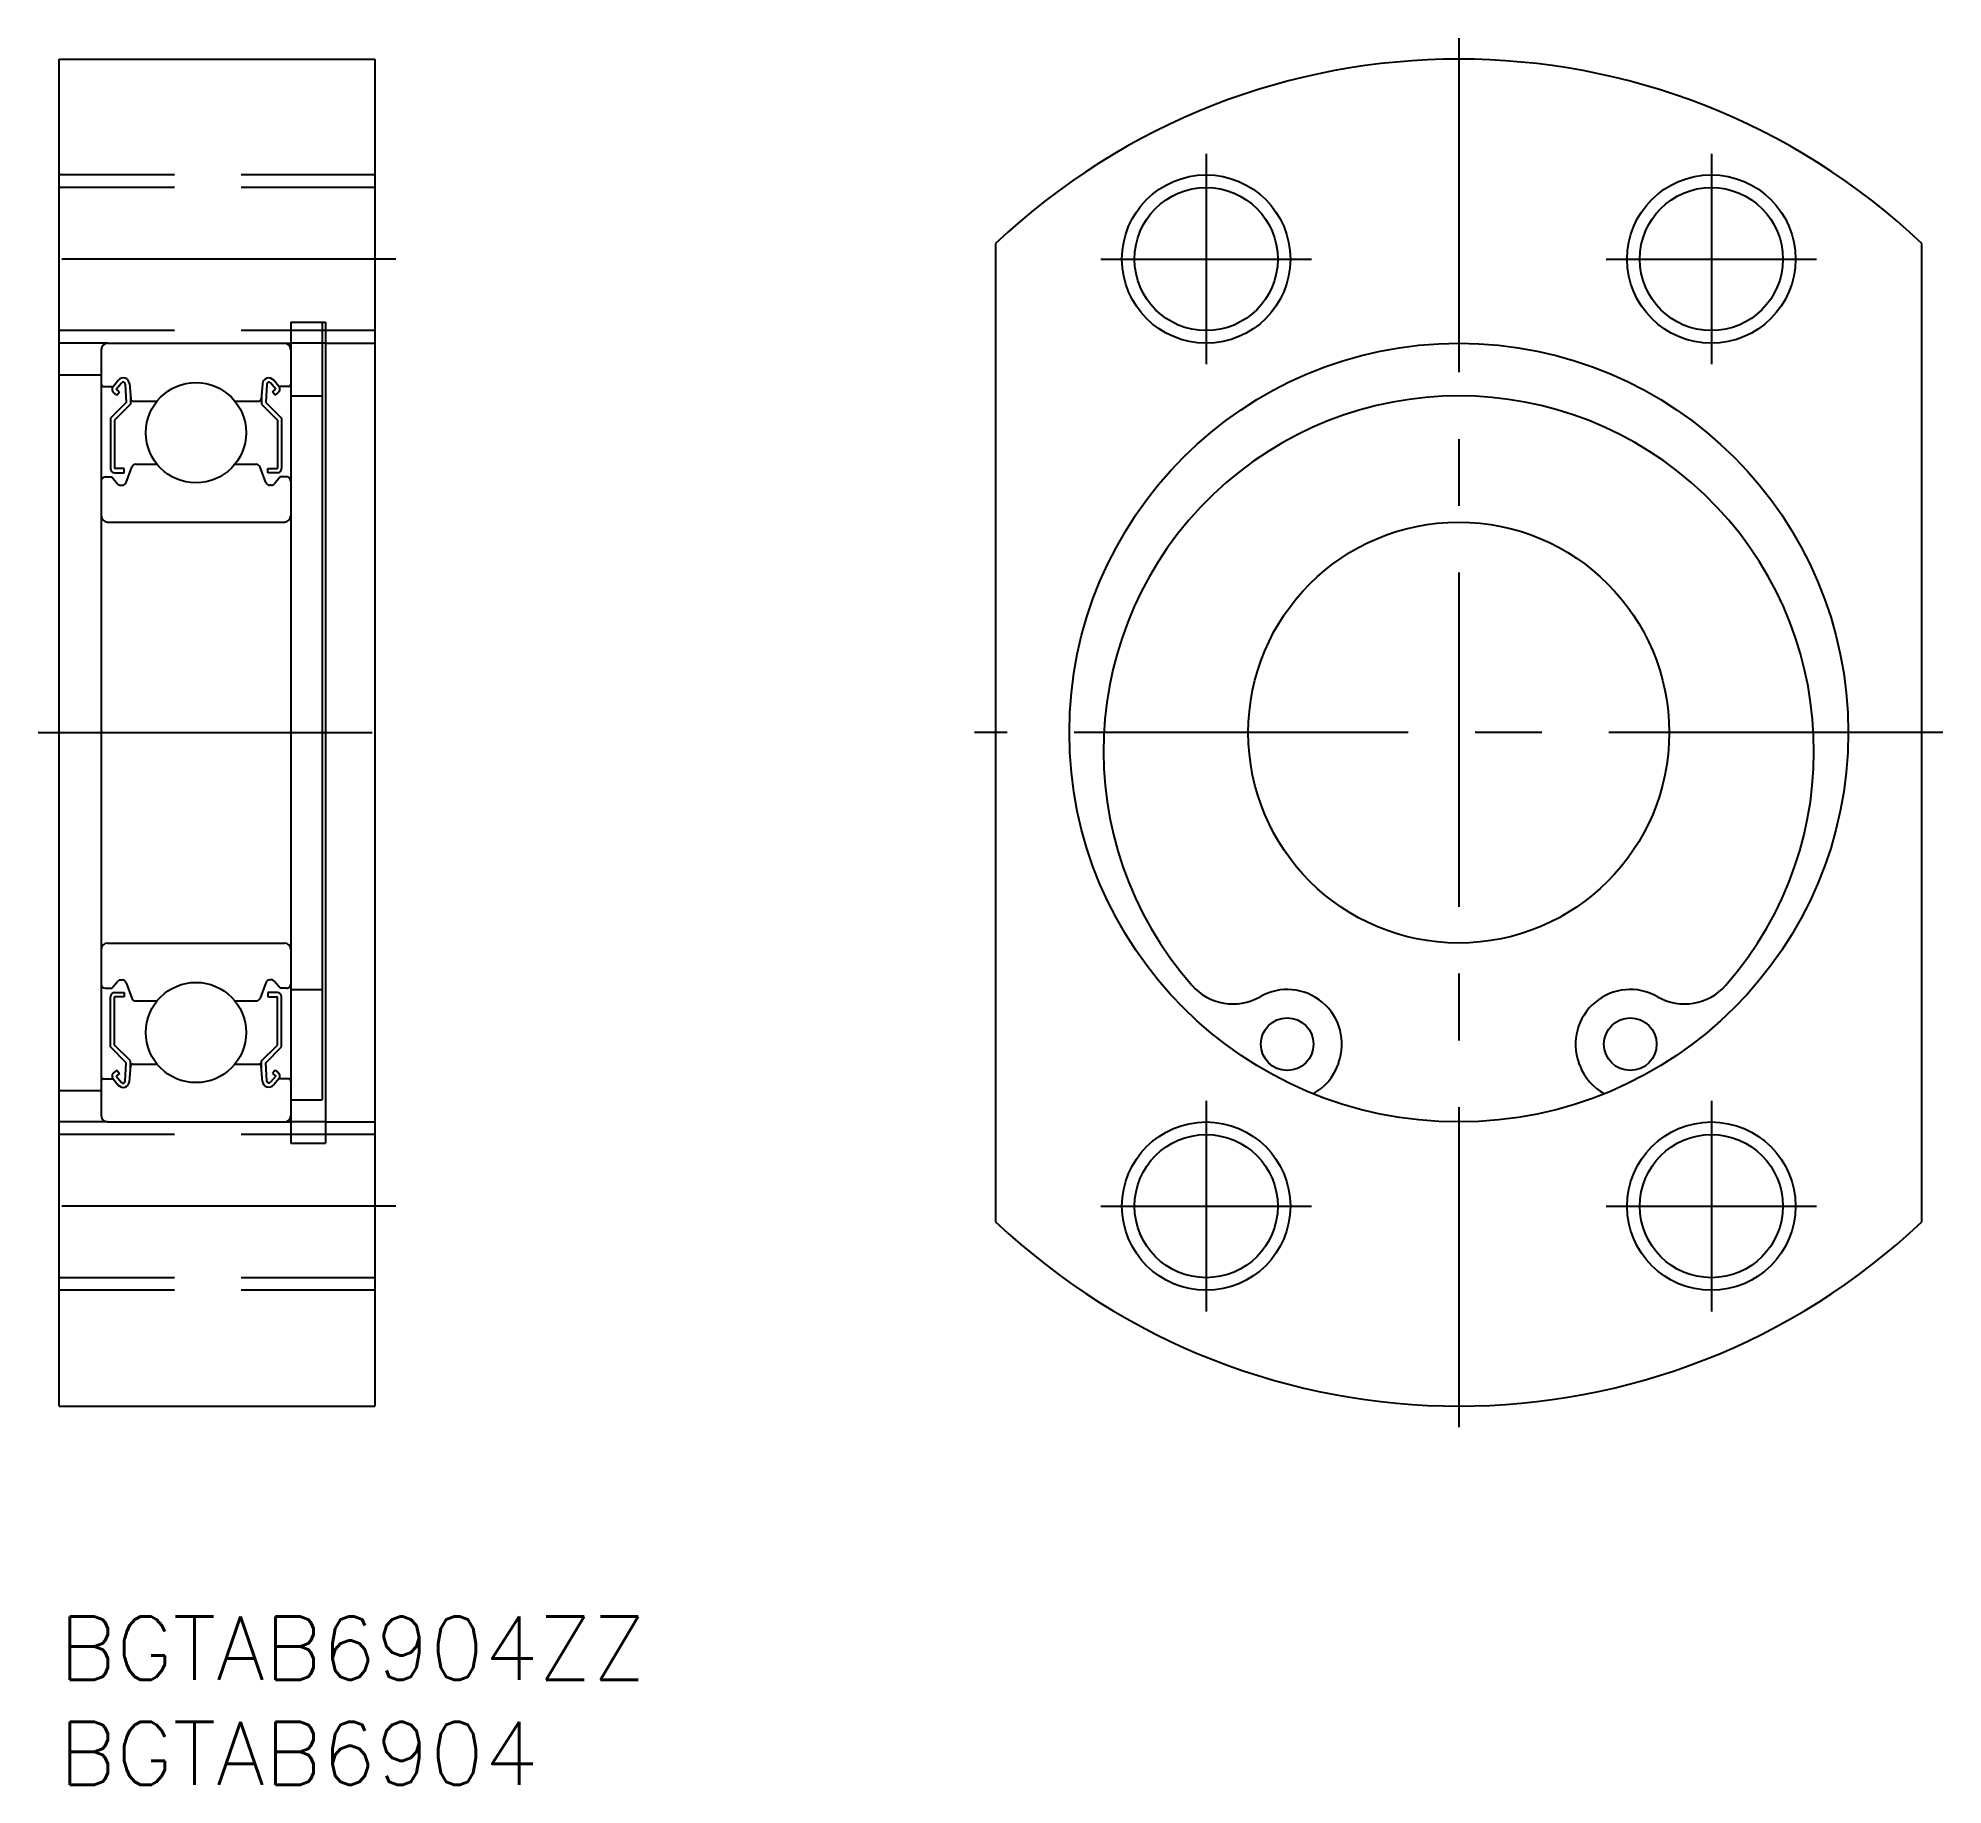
# Model space of a CAD drawing. Extents: x -1 to 89.5, y -8 to 75.
import ezdxf

# ---------------------------------------------------------------- set-up
doc = ezdxf.new("R2010")
doc.units = 0
doc.header["$LTSCALE"] = 0.5
doc.linetypes.add('CENTER', pattern=[50.8, 31.75, -6.35, 6.35, -6.35])
doc.linetypes.add('DASHED', pattern=[19.05, 12.7, -6.35])
for name, color, linetype in [('MSM_CENTER', 1, 'CENTER'), ('MSM_CONTINUOUS', 7, 'CONTINUOUS'), ('MSM_DASHED', 4, 'DASHED'), ('MSM_NARROW', 5, 'CONTINUOUS'), ('MSM_PART_NUMBER', 7, 'CONTINUOUS')]:
    doc.layers.add(name, color=color, linetype=linetype)
doc.styles.get("Standard").update_dxf_attribs({"font": 'txt.shx', "height": 3, "bigfont": 'bigfont.shx'})

# ---------------------------------------------------------------- blocks, each defined once
blk = doc.blocks.new('*U4')
at = {"layer": 'MSM_PART_NUMBER'}
blk.add_text('BGTAB6904ZZ', height=3, dxfattribs=at).set_placement((0, -3))
blk = doc.blocks.new('*U5')
at = {"layer": 'MSM_PART_NUMBER'}
blk.add_text('BGTAB6904', height=3, dxfattribs=at).set_placement((0, -8))

msp = doc.modelspace()

# ---------------------------------------------------------------- linework, layer by layer
at = {"layer": 'MSM_CENTER'}
for p, q in [((66.491, 75), (66.491, 9)), ((54.491, 69.5), (54.491, 59.5)), ((78.491, 69.5), (78.491, 59.5)), ((16, 64.5), (-1, 64.5)), ((49.491, 64.5), (59.491, 64.5)), ((73.491, 64.5), (83.491, 64.5)), ((-1, 42), (16, 42)), ((89.491, 42), (43.491, 42)), ((54.491, 24.5), (54.491, 14.5)), ((78.491, 24.5), (78.491, 14.5)), ((16, 19.5), (-1, 19.5)), ((49.491, 19.5), (59.491, 19.5)), ((73.491, 19.5), (83.491, 19.5))]:
    msp.add_line(p, q, dxfattribs=at)
at = {"layer": 'MSM_CONTINUOUS'}
for p, q in [((0, 10), (0, 74)), ((0, 74), (15, 74)), ((15, 74), (15, 10)), ((44.491, 65.238), (44.491, 18.762)), ((88.491, 18.762), (88.491, 65.238)), ((11, 61.5), (12.65, 61.5)), ((11, 61.5), (11, 22.5)), ((12.5, 61.5, -0.5), (12.5, 24.551, -0.5)), ((12.65, 61.5), (12.65, 22.5)), ((2, 60.2), (2, 23.8)), ((2.3, 60.5), (11, 60.5)), ((12.65, 60.5), (15, 60.5)), ((0, 59), (2, 59)), ((2.1, 58.45), (2.56, 58.45)), ((2.56, 58.45), (2.81, 58.747)), ((2.738, 58.04), (2.585, 58.168)), ((2.713, 58.321), (2.963, 58.619)), ((2.866, 58.193), (2.713, 58.321)), ((2.738, 58.04), (2.866, 58.193)), ((3.14, 58.56), (3.183, 57.683)), ((3.338, 58.581), (3.403, 57.841)), ((3.383, 58.07), (3.383, 57.6)), ((9.661, 58.573), (9.597, 57.841)), ((9.617, 58.07), (9.617, 57.6)), ((9.86, 58.556), (9.817, 57.683)), ((10.287, 58.321), (10.042, 58.613)), ((10.134, 58.193), (10.287, 58.321)), ((10.262, 58.04), (10.134, 58.193)), ((10.44, 58.45), (10.195, 58.742)), ((10.262, 58.04), (10.415, 58.168)), ((10.9, 58.45), (10.44, 58.45)), ((11, 58), (12.5, 58)), ((3.183, 57.683), (2.433, 56.933)), ((3.383, 57.6), (2.633, 56.85)), ((3.503, 57.75), (4.651, 57.75)), ((8.349, 57.75), (9.497, 57.75)), ((9.617, 57.6), (10.367, 56.85)), ((9.817, 57.683), (10.567, 56.933)), ((2.433, 56.933), (2.433, 54.55)), ((2.633, 56.85), (2.633, 54.55)), ((10.367, 56.85), (10.367, 54.55)), ((10.567, 56.933), (10.567, 54.55)), ((3.083, 54.55), (2.633, 54.55)), ((2.633, 54.35), (3.083, 54.35)), ((3.083, 54.35), (3.083, 54.55)), ((3.182, 53.882), (3.45, 54.618)), ((3.638, 54.75), (4.651, 54.75)), ((8.349, 54.75), (9.362, 54.75)), ((9.818, 53.882), (9.55, 54.618)), ((9.917, 54.55), (10.367, 54.55)), ((9.917, 54.35), (9.917, 54.55)), ((10.367, 54.35), (9.917, 54.35)), ((2.2, 54.15), (2.5, 54.15)), ((2.5, 54.15), (2.776, 53.821)), ((2.929, 53.75), (2.994, 53.75)), ((10.071, 53.75), (10.006, 53.75)), ((10.5, 54.15), (10.224, 53.821)), ((10.8, 54.15), (10.5, 54.15)), ((2.3, 52), (10.7, 52)), ((2.3, 32), (10.7, 32)), ((2.5, 29.85), (2.776, 30.179)), ((2.929, 30.25), (2.994, 30.25)), ((3.182, 30.118), (3.45, 29.382)), ((9.818, 30.118), (9.55, 29.382)), ((10.071, 30.25), (10.006, 30.25)), ((10.5, 29.85), (10.224, 30.179)), ((2.2, 29.85), (2.5, 29.85)), ((2.433, 27.067), (2.433, 29.45)), ((2.633, 29.65), (3.083, 29.65)), ((3.083, 29.45), (2.633, 29.45)), ((2.633, 27.15), (2.633, 29.45)), ((3.083, 29.65), (3.083, 29.45)), ((3.638, 29.25), (4.651, 29.25)), ((8.349, 29.25), (9.362, 29.25)), ((10.367, 29.65), (9.917, 29.65)), ((9.917, 29.65), (9.917, 29.45)), ((9.917, 29.45), (10.367, 29.45)), ((10.367, 27.15), (10.367, 29.45)), ((10.8, 29.85), (10.5, 29.85)), ((10.567, 27.067), (10.567, 29.45)), ((11, 29.795), (12.5, 29.795)), ((3.383, 26.4), (2.633, 27.15)), ((9.617, 26.4), (10.367, 27.15)), ((3.183, 26.317), (2.433, 27.067)), ((3.14, 25.44), (3.183, 26.317)), ((3.383, 25.93), (3.383, 26.4)), ((3.503, 26.25), (4.651, 26.25)), ((8.349, 26.25), (9.497, 26.25)), ((9.617, 25.93), (9.617, 26.4)), ((9.817, 26.317), (10.567, 27.067)), ((9.86, 25.444), (9.817, 26.317)), ((60.785, 26.307), (60.745, 26.197)), ((72.238, 26.197), (72.198, 26.307)), ((2.1, 25.55), (2.56, 25.55)), ((2.56, 25.55), (2.81, 25.253)), ((2.738, 25.96), (2.585, 25.832)), ((2.866, 25.807), (2.713, 25.679)), ((2.713, 25.679), (2.963, 25.381)), ((2.738, 25.96), (2.866, 25.807)), ((3.338, 25.419), (3.403, 26.159)), ((9.661, 25.427), (9.597, 26.159)), ((10.287, 25.679), (10.042, 25.387)), ((10.262, 25.96), (10.134, 25.807)), ((10.134, 25.807), (10.287, 25.679)), ((10.44, 25.55), (10.195, 25.258)), ((10.262, 25.96), (10.415, 25.832)), ((10.9, 25.55), (10.44, 25.55)), ((0, 25), (2, 25)), ((11, 24.551), (12.5, 24.551)), ((2.3, 23.5), (11, 23.5)), ((12.65, 23.5), (15, 23.5)), ((11, 22.5), (12.65, 22.5)), ((0, 10), (15, 10))]:
    msp.add_line(p, q, dxfattribs=at)
for centre, radius in [((54.491, 64.5), 3.4), ((78.491, 64.5), 3.4), ((66.491, 42), 18.5), ((6.5, 56.25), 2.381), ((66.491, 42), 10), ((6.5, 27.75), 2.381), ((58.341, 27.195), 1.25), ((74.641, 27.195), 1.25), ((54.491, 19.5), 3.4), ((78.491, 19.5), 3.4)]:
    msp.add_circle(centre, radius, dxfattribs=at)
for centre, radius, start, end in [((66.491, 42), 32, 46.56746, 133.43254), ((2.3, 60.2), 0.3, 90, 180), ((10.7, 60.2), 0.3, 0, 90), ((3.039, 58.555), 0.3, 4.99669, 140.001), ((9.963, 58.547), 0.303, 40.0459, 175.07925), ((2.1, 58.55), 0.1, 180, 270), ((2.713, 58.321), 0.2, 140.001, 230.08006), ((3.04, 58.555), 0.1, 2.81988, 140.00119), ((9.963, 58.547), 0.103, 39.87402, 175.00482), ((10.287, 58.321), 0.2, 309.91376, 40.13184), ((10.9, 58.55), 0.1, 269.99948, 359.99126), ((66.491, 41.125), 16.875, 318.73422, 221.26578), ((3.503, 57.85), 0.1, 184.99669, 269.9995), ((9.497, 57.85), 0.1, 269.99948, 354.85568), ((2.633, 54.55), 0.2, 180, 270), ((3.638, 54.55), 0.2, 90, 159.9919), ((9.362, 54.55), 0.2, 19.88452, 90.00024), ((10.367, 54.55), 0.2, 269.99976, 359.99563), ((2.2, 53.95), 0.2, 90, 180), ((2.929, 53.95), 0.2, 219.9921, 270), ((2.994, 53.95), 0.2, 270, 339.9919), ((10.006, 53.95), 0.2, 199.88831, 269.99976), ((10.071, 53.95), 0.2, 269.99976, 319.86163), ((10.8, 53.95), 0.2, 359.99563, 90.00024), ((2.3, 52.3), 0.3, 180, 270), ((10.7, 52.3), 0.3, 270, 0), ((2.3, 31.7), 0.3, 90, 180), ((10.7, 31.7), 0.3, 0, 90), ((2.2, 30.05), 0.2, 180, 270), ((2.929, 30.05), 0.2, 90, 140.0079), ((2.994, 30.05), 0.2, 20.0081, 90), ((10.006, 30.05), 0.2, 90.00024, 160.11169), ((10.071, 30.05), 0.2, 40.13837, 90.00024), ((10.8, 30.05), 0.2, 269.99976, 0.00437), ((55.761, 31.71), 2.6, 221.26578, 299.74486), ((77.221, 31.71), 2.6, 240.25514, 318.73422), ((2.633, 29.45), 0.2, 90, 180), ((3.638, 29.45), 0.2, 200.0081, 270), ((9.362, 29.45), 0.2, 269.99976, 340.11548), ((10.367, 29.45), 0.2, 0.00437, 90.00024), ((58.341, 27.195), 2.6, 340.01752, 119.74486), ((74.641, 27.195), 2.6, 60.25514, 199.98248), ((3.503, 26.15), 0.1, 90.0005, 175.00331), ((9.497, 26.15), 0.1, 5.14432, 90.00052), ((2.1, 25.45), 0.1, 90, 180), ((2.713, 25.679), 0.2, 129.91994, 219.999), ((3.039, 25.445), 0.3, 219.999, 355.00331), ((3.04, 25.445), 0.1, 219.99881, 357.18012), ((9.963, 25.453), 0.303, 184.92075, 319.9541), ((9.963, 25.453), 0.103, 184.99518, 320.12598), ((10.287, 25.679), 0.2, 319.86816, 50.08624), ((10.9, 25.45), 0.1, 0.00874, 90.00052), ((58.395, 27.051), 2.5, 297.99198, 340.01752), ((74.587, 27.051), 2.5, 199.98248, 242.00802), ((2.3, 23.8), 0.3, 180, 270), ((10.7, 23.8), 0.3, 270, 0), ((66.491, 42), 32, 226.56746, 313.43254)]:
    msp.add_arc(centre, radius, start, end, dxfattribs=at)
at = {"layer": 'MSM_DASHED'}
for p, q in [((15, 68.5), (0, 68.5)), ((15, 67.9), (0, 67.9)), ((15, 61.1), (0, 61.1)), ((2.3, 60.5), (0, 60.5)), ((12.65, 60.5), (11, 60.5)), ((2.3, 23.5), (0, 23.5)), ((15, 22.9), (0, 22.9)), ((12.65, 23.5), (11, 23.5)), ((15, 16.1), (0, 16.1)), ((15, 15.5), (0, 15.5))]:
    msp.add_line(p, q, dxfattribs=at)
at = {"layer": 'MSM_NARROW'}
for centre in [(54.491, 64.5), (78.491, 64.5), (54.491, 19.5), (78.491, 19.5)]:
    msp.add_circle(centre, 4, dxfattribs=at)

# ---------------------------------------------------------------- block references
at = {"layer": 'MSM_CONTINUOUS'}
for name in ['*U4', '*U5']:
    msp.add_blockref(name, (0, 0), dxfattribs=at)

doc.saveas('drawing.dxf')
